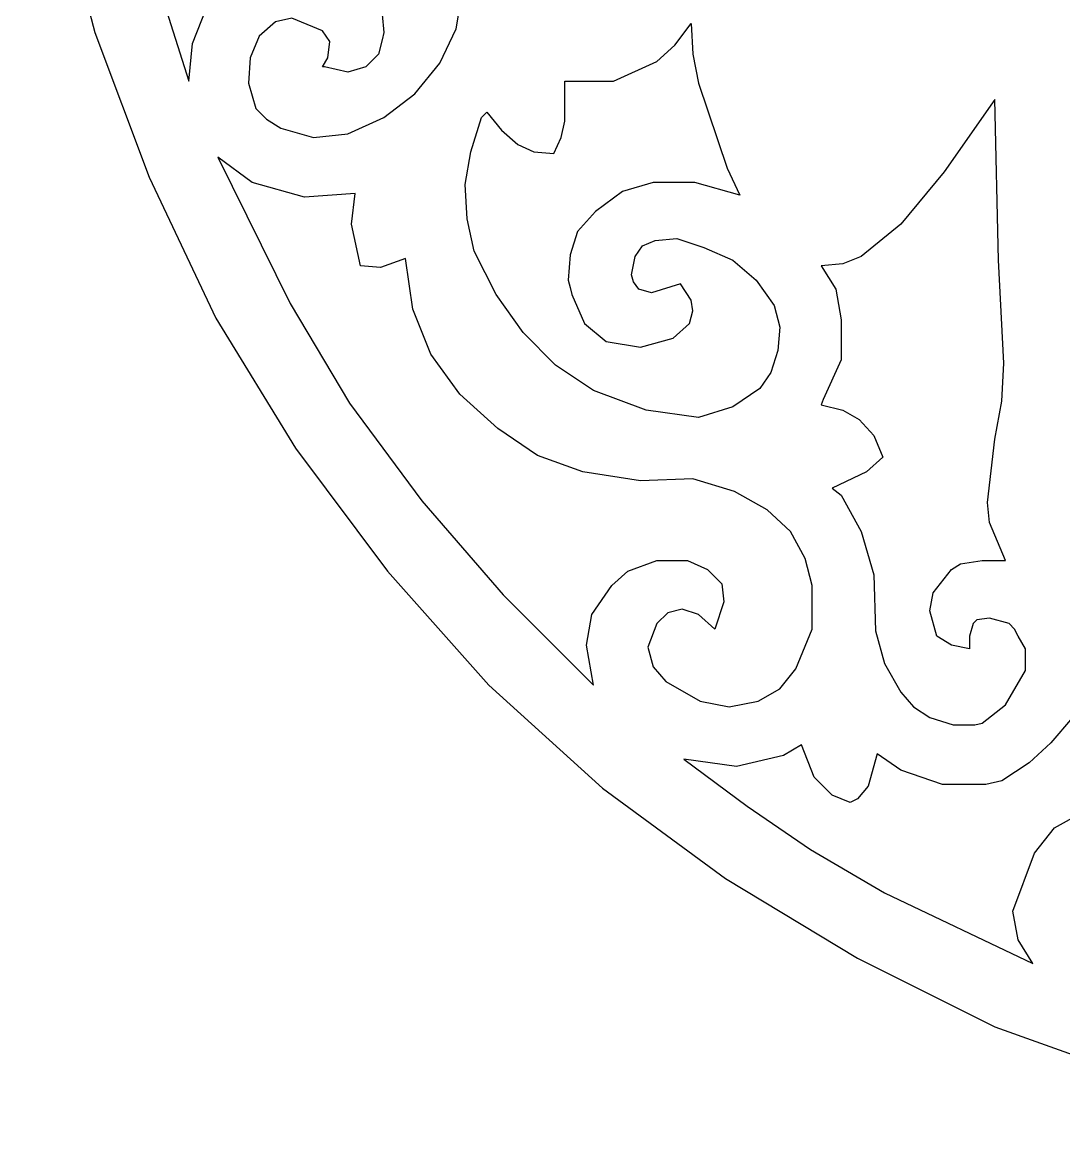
# Model space of a CAD drawing. Header units: centimetres. Extents: x -7.5 to 6.5, y -14.6 to 13.6.
# Drawn here: x -7.541 to -2.953, y -14.598 to -9.624 of the extents above; entities that cross this region are included whole.
import ezdxf

# ---------------------------------------------------------------- set-up
doc = ezdxf.new("R2010")
doc.units = ezdxf.units.CM
doc.header["$MEASUREMENT"] = 0

msp = doc.modelspace()

# ---------------------------------------------------------------- linework, layer by layer
at = {"color": 242}
for points, knots in [([(-0.53173, -0.58004), (-0.53173, -0.58004), (0.18509, -0.6119), (0.18509, -0.6119), (0.18509, -0.6119), (0.18509, -0.6119), (0.87802, -0.71544), (0.87802, -0.71544), (0.87802, -0.71544), (0.87802, -0.71544), (1.54705, -0.8986), (1.54705, -0.8986), (1.54705, -0.8986), (1.54705, -0.8986), (2.20016, -1.12961), (2.20016, -1.12961), (2.20016, -1.12961), (2.20016, -1.12961), (2.80547, -1.42426), (2.80547, -1.42426), (2.80547, -1.42426), (2.80547, -1.42426), (3.38689, -1.77474), (3.38689, -1.77474), (3.38689, -1.77474), (3.38689, -1.77474), (3.92052, -2.18091), (3.92052, -2.18091), (3.92052, -2.18091), (3.92052, -2.18091), (4.4223, -2.63493), (4.4223, -2.63493), (4.4223, -2.63493), (4.4223, -2.63493), (4.87629, -3.12871), (4.87629, -3.12871), (4.87629, -3.12871), (4.87629, -3.12871), (5.28249, -3.67031), (5.28249, -3.67031), (5.28249, -3.67031), (5.28249, -3.67031), (5.62497, -4.2438), (5.62497, -4.2438), (5.62497, -4.2438), (5.62497, -4.2438), (5.92762, -4.865), (5.92762, -4.865), (5.92762, -4.865), (5.92762, -4.865), (6.16657, -5.51018), (6.16657, -5.51018), (6.16657, -5.51018), (6.16657, -5.51018), (6.33382, -6.17918), (6.33382, -6.17918), (6.33382, -6.17918), (6.33382, -6.17918), (6.44533, -6.86417), (6.44533, -6.86417), (6.44533, -6.86417), (6.44533, -6.86417), (6.47719, -7.58893), (6.47719, -7.58893), (6.47719, -7.58893), (6.47719, -7.58893), (6.44533, -8.29779), (6.44533, -8.29779), (6.44533, -8.29779), (6.44533, -8.29779), (6.33382, -8.99871), (6.33382, -8.99871), (6.33382, -8.99871), (6.33382, -8.99871), (6.16657, -9.66774), (6.16657, -9.66774), (6.16657, -9.66774), (6.16657, -9.66774), (5.92762, -10.30488), (5.92762, -10.30488), (5.92762, -10.30488), (5.92762, -10.30488), (5.62497, -10.92616), (5.62497, -10.92616), (5.62497, -10.92616), (5.62497, -10.92616), (5.28249, -11.49959), (5.28249, -11.49959), (5.28249, -11.49959), (5.28249, -11.49959), (4.87629, -12.04122), (4.87629, -12.04122), (4.87629, -12.04122), (4.87629, -12.04122), (4.4223, -12.54296), (4.4223, -12.54296), (4.4223, -12.54296), (4.4223, -12.54296), (3.92052, -12.99698), (3.92052, -12.99698), (3.92052, -12.99698), (3.92052, -12.99698), (3.38689, -13.39521), (3.38689, -13.39521), (3.38689, -13.39521), (3.38689, -13.39521), (2.80547, -13.74566), (2.80547, -13.74566), (2.80547, -13.74566), (2.80547, -13.74566), (2.20016, -14.04831), (2.20016, -14.04831), (2.20016, -14.04831), (2.20016, -14.04831), (1.54705, -14.2793), (1.54705, -14.2793), (1.54705, -14.2793), (1.54705, -14.2793), (0.87802, -14.44655), (0.87802, -14.44655), (0.87802, -14.44655), (0.87802, -14.44655), (0.18509, -14.55806), (0.18509, -14.55806), (0.18509, -14.55806), (0.18509, -14.55806), (-0.53173, -14.59788), (-0.53173, -14.59788), (-0.53173, -14.59788), (-0.53173, -14.59788), (-1.24058, -14.55806), (-1.24058, -14.55806), (-1.24058, -14.55806), (-1.24058, -14.55806), (-1.93351, -14.44655), (-1.93351, -14.44655), (-1.93351, -14.44655), (-1.93351, -14.44655), (-2.61051, -14.2793), (-2.61051, -14.2793), (-2.61051, -14.2793), (-2.61051, -14.2793), (-3.25565, -14.04831), (-3.25565, -14.04831), (-3.25565, -14.04831), (-3.25565, -14.04831), (-3.86097, -13.74566), (-3.86097, -13.74566), (-3.86097, -13.74566), (-3.86097, -13.74566), (-4.44239, -13.39521), (-4.44239, -13.39521), (-4.44239, -13.39521), (-4.44239, -13.39521), (-4.98399, -12.99698), (-4.98399, -12.99698), (-4.98399, -12.99698), (-4.98399, -12.99698), (-5.48576, -12.54296), (-5.48576, -12.54296), (-5.48576, -12.54296), (-5.48576, -12.54296), (-5.93178, -12.04122), (-5.93178, -12.04122), (-5.93178, -12.04122), (-5.93178, -12.04122), (-6.33798, -11.49959), (-6.33798, -11.49959), (-6.33798, -11.49959), (-6.33798, -11.49959), (-6.68843, -10.92616), (-6.68843, -10.92616), (-6.68843, -10.92616), (-6.68843, -10.92616), (-6.98313, -10.30488), (-6.98313, -10.30488), (-6.98313, -10.30488), (-6.98313, -10.30488), (-7.22207, -9.66774), (-7.22207, -9.66774), (-7.22207, -9.66774), (-7.22207, -9.66774), (-7.39728, -8.99871), (-7.39728, -8.99871), (-7.39728, -8.99871), (-7.39728, -8.99871), (-7.50879, -8.29779), (-7.50879, -8.29779), (-7.50879, -8.29779), (-7.50879, -8.29779), (-7.54065, -7.58893), (-7.54065, -7.58893), (-7.54065, -7.58893), (-7.54065, -7.58893), (-7.50879, -6.86417), (-7.50879, -6.86417), (-7.50879, -6.86417), (-7.50879, -6.86417), (-7.39728, -6.17918), (-7.39728, -6.17918), (-7.39728, -6.17918), (-7.39728, -6.17918), (-7.22207, -5.51018), (-7.22207, -5.51018), (-7.22207, -5.51018), (-7.22207, -5.51018), (-6.98313, -4.865), (-6.98313, -4.865), (-6.98313, -4.865), (-6.98313, -4.865), (-6.68843, -4.2438), (-6.68843, -4.2438), (-6.68843, -4.2438), (-6.68843, -4.2438), (-6.33798, -3.67031), (-6.33798, -3.67031), (-6.33798, -3.67031), (-6.33798, -3.67031), (-5.93178, -3.12871), (-5.93178, -3.12871), (-5.93178, -3.12871), (-5.93178, -3.12871), (-5.48576, -2.63493), (-5.48576, -2.63493), (-5.48576, -2.63493), (-5.48576, -2.63493), (-4.98399, -2.18091), (-4.98399, -2.18091), (-4.98399, -2.18091), (-4.98399, -2.18091), (-4.44239, -1.77474), (-4.44239, -1.77474), (-4.44239, -1.77474), (-4.44239, -1.77474), (-3.86097, -1.42426), (-3.86097, -1.42426), (-3.86097, -1.42426), (-3.86097, -1.42426), (-3.25565, -1.12961), (-3.25565, -1.12961), (-3.25565, -1.12961), (-3.25565, -1.12961), (-2.61051, -0.8986), (-2.61051, -0.8986), (-2.61051, -0.8986), (-2.61051, -0.8986), (-1.93351, -0.71544), (-1.93351, -0.71544), (-1.93351, -0.71544), (-1.93351, -0.71544), (-1.24058, -0.6119), (-1.24058, -0.6119), (-1.24058, -0.6119), (-1.24058, -0.6119), (-0.53173, -0.58004), (-0.53173, -0.58004)], [0, 0, 0, 0, 0.0153846, 0.0153846, 0.0153846, 0.0153846, 0.0307692, 0.0307692, 0.0307692, 0.0307692, 0.0461538, 0.0461538, 0.0461538, 0.0461538, 0.0615385, 0.0615385, 0.0615385, 0.0615385, 0.0769231, 0.0769231, 0.0769231, 0.0769231, 0.0923077, 0.0923077, 0.0923077, 0.0923077, 0.1076923, 0.1076923, 0.1076923, 0.1076923, 0.1230769, 0.1230769, 0.1230769, 0.1230769, 0.1384615, 0.1384615, 0.1384615, 0.1384615, 0.1538462, 0.1538462, 0.1538462, 0.1538462, 0.1692308, 0.1692308, 0.1692308, 0.1692308, 0.1846154, 0.1846154, 0.1846154, 0.1846154, 0.2, 0.2, 0.2, 0.2, 0.2153846, 0.2153846, 0.2153846, 0.2153846, 0.2307692, 0.2307692, 0.2307692, 0.2307692, 0.2461538, 0.2461538, 0.2461538, 0.2461538, 0.2615385, 0.2615385, 0.2615385, 0.2615385, 0.2769231, 0.2769231, 0.2769231, 0.2769231, 0.2923077, 0.2923077, 0.2923077, 0.2923077, 0.3076923, 0.3076923, 0.3076923, 0.3076923, 0.3230769, 0.3230769, 0.3230769, 0.3230769, 0.3384615, 0.3384615, 0.3384615, 0.3384615, 0.3538462, 0.3538462, 0.3538462, 0.3538462, 0.3692308, 0.3692308, 0.3692308, 0.3692308, 0.3846154, 0.3846154, 0.3846154, 0.3846154, 0.4, 0.4, 0.4, 0.4, 0.4153846, 0.4153846, 0.4153846, 0.4153846, 0.4307692, 0.4307692, 0.4307692, 0.4307692, 0.4461538, 0.4461538, 0.4461538, 0.4461538, 0.4615385, 0.4615385, 0.4615385, 0.4615385, 0.4769231, 0.4769231, 0.4769231, 0.4769231, 0.4923077, 0.4923077, 0.4923077, 0.4923077, 0.5076923, 0.5076923, 0.5076923, 0.5076923, 0.5230769, 0.5230769, 0.5230769, 0.5230769, 0.5384615, 0.5384615, 0.5384615, 0.5384615, 0.5538462, 0.5538462, 0.5538462, 0.5538462, 0.5692308, 0.5692308, 0.5692308, 0.5692308, 0.5846154, 0.5846154, 0.5846154, 0.5846154, 0.6, 0.6, 0.6, 0.6, 0.6153846, 0.6153846, 0.6153846, 0.6153846, 0.6307692, 0.6307692, 0.6307692, 0.6307692, 0.6461538, 0.6461538, 0.6461538, 0.6461538, 0.6615385, 0.6615385, 0.6615385, 0.6615385, 0.6769231, 0.6769231, 0.6769231, 0.6769231, 0.6923077, 0.6923077, 0.6923077, 0.6923077, 0.7076923, 0.7076923, 0.7076923, 0.7076923, 0.7230769, 0.7230769, 0.7230769, 0.7230769, 0.7384615, 0.7384615, 0.7384615, 0.7384615, 0.7538462, 0.7538462, 0.7538462, 0.7538462, 0.7692308, 0.7692308, 0.7692308, 0.7692308, 0.7846154, 0.7846154, 0.7846154, 0.7846154, 0.8, 0.8, 0.8, 0.8, 0.8153846, 0.8153846, 0.8153846, 0.8153846, 0.8307692, 0.8307692, 0.8307692, 0.8307692, 0.8461538, 0.8461538, 0.8461538, 0.8461538, 0.8615385, 0.8615385, 0.8615385, 0.8615385, 0.8769231, 0.8769231, 0.8769231, 0.8769231, 0.8923077, 0.8923077, 0.8923077, 0.8923077, 0.9076923, 0.9076923, 0.9076923, 0.9076923, 0.9230769, 0.9230769, 0.9230769, 0.9230769, 0.9384615, 0.9384615, 0.9384615, 0.9384615, 0.9538462, 0.9538462, 0.9538462, 0.9538462, 0.9692308, 0.9692308, 0.9692308, 0.9692308, 1, 1, 1, 1]), ([(-7.17428, -8.33764), (-7.17428, -8.33764), (-7.11852, -8.48101), (-7.11852, -8.48101), (-7.11852, -8.48101), (-7.11852, -8.48101), (-7.06277, -8.54472), (-7.06277, -8.54472), (-7.06277, -8.54472), (-7.06277, -8.54472), (-6.98313, -8.60045), (-6.98313, -8.60045), (-6.98313, -8.60045), (-6.98313, -8.60045), (-6.82382, -8.66419), (-6.82382, -8.66419), (-6.82382, -8.66419), (-6.82382, -8.66419), (-6.64861, -8.66419), (-6.64861, -8.66419), (-6.64861, -8.66419), (-6.64861, -8.66419), (-6.64064, -8.76773), (-6.64064, -8.76773), (-6.64064, -8.76773), (-6.64064, -8.76773), (-6.60879, -8.90314), (-6.60879, -8.90314), (-6.60879, -8.90314), (-6.60879, -8.90314), (-6.54506, -9.00665), (-6.54506, -9.00665), (-6.54506, -9.00665), (-6.54506, -9.00665), (-6.47338, -8.97479), (-6.47338, -8.97479), (-6.47338, -8.97479), (-6.47338, -8.97479), (-6.3778, -8.87127), (-6.3778, -8.87127), (-6.3778, -8.87127), (-6.3778, -8.87127), (-6.32206, -8.79162), (-6.32206, -8.79162), (-6.32206, -8.79162), (-6.32206, -8.79162), (-6.21851, -8.91906), (-6.21851, -8.91906), (-6.21851, -8.91906), (-6.21851, -8.91906), (-6.06719, -9.00665), (-6.06719, -9.00665), (-6.06719, -9.00665), (-6.06719, -9.00665), (-5.89993, -9.06243), (-5.89993, -9.06243), (-5.89993, -9.06243), (-5.89993, -9.06243), (-5.74063, -9.18186), (-5.74063, -9.18186), (-5.74063, -9.18186), (-5.74063, -9.18186), (-5.62912, -9.3093), (-5.62912, -9.3093), (-5.62912, -9.3093), (-5.62912, -9.3093), (-5.5893, -9.41287), (-5.5893, -9.41287), (-5.5893, -9.41287), (-5.5893, -9.41287), (-5.62912, -9.65181), (-5.62912, -9.65181), (-5.62912, -9.65181), (-5.62912, -9.65181), (-5.70081, -9.80315), (-5.70081, -9.80315), (-5.70081, -9.80315), (-5.70081, -9.80315), (-5.81231, -9.93851), (-5.81231, -9.93851), (-5.81231, -9.93851), (-5.81231, -9.93851), (-5.94772, -10.04208), (-5.94772, -10.04208), (-5.94772, -10.04208), (-5.94772, -10.04208), (-6.10701, -10.11373), (-6.10701, -10.11373), (-6.10701, -10.11373), (-6.10701, -10.11373), (-6.25833, -10.12966), (-6.25833, -10.12966), (-6.25833, -10.12966), (-6.25833, -10.12966), (-6.4017, -10.08987), (-6.4017, -10.08987), (-6.4017, -10.08987), (-6.4017, -10.08987), (-6.46542, -10.05001), (-6.46542, -10.05001), (-6.46542, -10.05001), (-6.46542, -10.05001), (-6.51321, -10.00223), (-6.51321, -10.00223), (-6.51321, -10.00223), (-6.51321, -10.00223), (-6.54506, -9.89075), (-6.54506, -9.89075), (-6.54506, -9.89075), (-6.54506, -9.89075), (-6.5371, -9.77925), (-6.5371, -9.77925), (-6.5371, -9.77925), (-6.5371, -9.77925), (-6.49727, -9.68368), (-6.49727, -9.68368), (-6.49727, -9.68368), (-6.49727, -9.68368), (-6.42559, -9.61995), (-6.42559, -9.61995), (-6.42559, -9.61995), (-6.42559, -9.61995), (-6.35391, -9.60402), (-6.35391, -9.60402), (-6.35391, -9.60402), (-6.35391, -9.60402), (-6.21851, -9.65975), (-6.21851, -9.65975), (-6.21851, -9.65975), (-6.21851, -9.65975), (-6.18665, -9.70757), (-6.18665, -9.70757), (-6.18665, -9.70757), (-6.18665, -9.70757), (-6.19462, -9.77925), (-6.19462, -9.77925), (-6.19462, -9.77925), (-6.19462, -9.77925), (-6.21851, -9.81907), (-6.21851, -9.81907), (-6.21851, -9.81907), (-6.21851, -9.81907), (-6.21054, -9.81907), (-6.21054, -9.81907), (-6.21054, -9.81907), (-6.21054, -9.81907), (-6.10701, -9.84297), (-6.10701, -9.84297), (-6.10701, -9.84297), (-6.10701, -9.84297), (-6.02736, -9.81907), (-6.02736, -9.81907), (-6.02736, -9.81907), (-6.02736, -9.81907), (-5.97161, -9.76332), (-5.97161, -9.76332), (-5.97161, -9.76332), (-5.97161, -9.76332), (-5.95568, -9.6996), (-5.95568, -9.6996), (-5.95568, -9.6996), (-5.95568, -9.6996), (-5.94772, -9.66774), (-5.94772, -9.66774), (-5.94772, -9.66774), (-5.94772, -9.66774), (-5.95568, -9.5881), (-5.95568, -9.5881), (-5.95568, -9.5881), (-5.95568, -9.5881), (-5.99551, -9.50845), (-5.99551, -9.50845), (-5.99551, -9.50845), (-5.99551, -9.50845), (-6.04329, -9.46066), (-6.04329, -9.46066), (-6.04329, -9.46066), (-6.04329, -9.46066), (-6.17072, -9.37302), (-6.17072, -9.37302), (-6.17072, -9.37302), (-6.17072, -9.37302), (-6.33001, -9.33322), (-6.33001, -9.33322), (-6.33001, -9.33322), (-6.33001, -9.33322), (-6.45745, -9.34116), (-6.45745, -9.34116), (-6.45745, -9.34116), (-6.45745, -9.34116), (-6.57692, -9.38894), (-6.57692, -9.38894), (-6.57692, -9.38894), (-6.57692, -9.38894), (-6.66453, -9.46859), (-6.66453, -9.46859), (-6.66453, -9.46859), (-6.66453, -9.46859), (-6.72825, -9.55624), (-6.72825, -9.55624), (-6.72825, -9.55624), (-6.72825, -9.55624), (-6.79197, -9.71553), (-6.79197, -9.71553), (-6.79197, -9.71553), (-6.79197, -9.71553), (-6.8079, -9.88279), (-6.8079, -9.88279), (-6.8079, -9.88279), (-6.8079, -9.88279), (-6.96719, -9.38101), (-6.96719, -9.38101), (-6.96719, -9.38101), (-6.96719, -9.38101), (-7.1026, -8.84738), (-7.1026, -8.84738), (-7.1026, -8.84738), (-7.1026, -8.84738), (-7.17428, -8.33764), (-7.17428, -8.33764)], [0, 0, 0, 0, 0.0178571, 0.0178571, 0.0178571, 0.0178571, 0.0357143, 0.0357143, 0.0357143, 0.0357143, 0.0535714, 0.0535714, 0.0535714, 0.0535714, 0.0714286, 0.0714286, 0.0714286, 0.0714286, 0.0892857, 0.0892857, 0.0892857, 0.0892857, 0.1071429, 0.1071429, 0.1071429, 0.1071429, 0.125, 0.125, 0.125, 0.125, 0.1428571, 0.1428571, 0.1428571, 0.1428571, 0.1607143, 0.1607143, 0.1607143, 0.1607143, 0.1785714, 0.1785714, 0.1785714, 0.1785714, 0.1964286, 0.1964286, 0.1964286, 0.1964286, 0.2142857, 0.2142857, 0.2142857, 0.2142857, 0.2321429, 0.2321429, 0.2321429, 0.2321429, 0.25, 0.25, 0.25, 0.25, 0.2678571, 0.2678571, 0.2678571, 0.2678571, 0.2857143, 0.2857143, 0.2857143, 0.2857143, 0.3035714, 0.3035714, 0.3035714, 0.3035714, 0.3214286, 0.3214286, 0.3214286, 0.3214286, 0.3392857, 0.3392857, 0.3392857, 0.3392857, 0.3571429, 0.3571429, 0.3571429, 0.3571429, 0.375, 0.375, 0.375, 0.375, 0.3928571, 0.3928571, 0.3928571, 0.3928571, 0.4107143, 0.4107143, 0.4107143, 0.4107143, 0.4285714, 0.4285714, 0.4285714, 0.4285714, 0.4464286, 0.4464286, 0.4464286, 0.4464286, 0.4642857, 0.4642857, 0.4642857, 0.4642857, 0.4821429, 0.4821429, 0.4821429, 0.4821429, 0.5, 0.5, 0.5, 0.5, 0.5178571, 0.5178571, 0.5178571, 0.5178571, 0.5357143, 0.5357143, 0.5357143, 0.5357143, 0.5535714, 0.5535714, 0.5535714, 0.5535714, 0.5714286, 0.5714286, 0.5714286, 0.5714286, 0.5892857, 0.5892857, 0.5892857, 0.5892857, 0.6071429, 0.6071429, 0.6071429, 0.6071429, 0.625, 0.625, 0.625, 0.625, 0.6428571, 0.6428571, 0.6428571, 0.6428571, 0.6607143, 0.6607143, 0.6607143, 0.6607143, 0.6785714, 0.6785714, 0.6785714, 0.6785714, 0.6964286, 0.6964286, 0.6964286, 0.6964286, 0.7142857, 0.7142857, 0.7142857, 0.7142857, 0.7321429, 0.7321429, 0.7321429, 0.7321429, 0.75, 0.75, 0.75, 0.75, 0.7678571, 0.7678571, 0.7678571, 0.7678571, 0.7857143, 0.7857143, 0.7857143, 0.7857143, 0.8035714, 0.8035714, 0.8035714, 0.8035714, 0.8214286, 0.8214286, 0.8214286, 0.8214286, 0.8392857, 0.8392857, 0.8392857, 0.8392857, 0.8571429, 0.8571429, 0.8571429, 0.8571429, 0.875, 0.875, 0.875, 0.875, 0.8928571, 0.8928571, 0.8928571, 0.8928571, 0.9107143, 0.9107143, 0.9107143, 0.9107143, 0.9285714, 0.9285714, 0.9285714, 0.9285714, 0.9464286, 0.9464286, 0.9464286, 0.9464286, 0.9642857, 0.9642857, 0.9642857, 0.9642857, 1, 1, 1, 1]), ([(-5.49373, -10.01816), (-5.49373, -10.01816), (-5.51762, -10.04208), (-5.51762, -10.04208), (-5.51762, -10.04208), (-5.51762, -10.04208), (-5.56541, -10.19338), (-5.56541, -10.19338), (-5.56541, -10.19338), (-5.56541, -10.19338), (-5.5893, -10.33674), (-5.5893, -10.33674), (-5.5893, -10.33674), (-5.5893, -10.33674), (-5.58134, -10.48808), (-5.58134, -10.48808), (-5.58134, -10.48808), (-5.58134, -10.48808), (-5.54948, -10.63144), (-5.54948, -10.63144), (-5.54948, -10.63144), (-5.54948, -10.63144), (-5.45391, -10.82262), (-5.45391, -10.82262), (-5.45391, -10.82262), (-5.45391, -10.82262), (-5.33444, -10.98988), (-5.33444, -10.98988), (-5.33444, -10.98988), (-5.33444, -10.98988), (-5.19107, -11.13324), (-5.19107, -11.13324), (-5.19107, -11.13324), (-5.19107, -11.13324), (-5.02381, -11.24475), (-5.02381, -11.24475), (-5.02381, -11.24475), (-5.02381, -11.24475), (-4.79284, -11.33236), (-4.79284, -11.33236), (-4.79284, -11.33236), (-4.79284, -11.33236), (-4.56185, -11.36422), (-4.56185, -11.36422), (-4.56185, -11.36422), (-4.56185, -11.36422), (-4.41053, -11.31643), (-4.41053, -11.31643), (-4.41053, -11.31643), (-4.41053, -11.31643), (-4.29106, -11.23679), (-4.29106, -11.23679), (-4.29106, -11.23679), (-4.29106, -11.23679), (-4.24327, -11.1651), (-4.24327, -11.1651), (-4.24327, -11.1651), (-4.24327, -11.1651), (-4.21141, -11.06953), (-4.21141, -11.06953), (-4.21141, -11.06953), (-4.21141, -11.06953), (-4.20345, -10.96598), (-4.20345, -10.96598), (-4.20345, -10.96598), (-4.20345, -10.96598), (-4.22735, -10.87041), (-4.22735, -10.87041), (-4.22735, -10.87041), (-4.22735, -10.87041), (-4.30699, -10.7589), (-4.30699, -10.7589), (-4.30699, -10.7589), (-4.30699, -10.7589), (-4.41053, -10.67126), (-4.41053, -10.67126), (-4.41053, -10.67126), (-4.41053, -10.67126), (-4.53796, -10.61551), (-4.53796, -10.61551), (-4.53796, -10.61551), (-4.53796, -10.61551), (-4.65743, -10.57569), (-4.65743, -10.57569), (-4.65743, -10.57569), (-4.65743, -10.57569), (-4.75301, -10.58365), (-4.75301, -10.58365), (-4.75301, -10.58365), (-4.75301, -10.58365), (-4.80876, -10.60755), (-4.80876, -10.60755), (-4.80876, -10.60755), (-4.80876, -10.60755), (-4.84063, -10.65533), (-4.84063, -10.65533), (-4.84063, -10.65533), (-4.84063, -10.65533), (-4.85655, -10.73501), (-4.85655, -10.73501), (-4.85655, -10.73501), (-4.85655, -10.73501), (-4.84858, -10.76687), (-4.84858, -10.76687), (-4.84858, -10.76687), (-4.84858, -10.76687), (-4.82469, -10.79872), (-4.82469, -10.79872), (-4.82469, -10.79872), (-4.82469, -10.79872), (-4.76894, -10.81466), (-4.76894, -10.81466), (-4.76894, -10.81466), (-4.76894, -10.81466), (-4.64151, -10.77483), (-4.64151, -10.77483), (-4.64151, -10.77483), (-4.64151, -10.77483), (-4.59372, -10.84651), (-4.59372, -10.84651), (-4.59372, -10.84651), (-4.59372, -10.84651), (-4.58575, -10.8943), (-4.58575, -10.8943), (-4.58575, -10.8943), (-4.58575, -10.8943), (-4.60168, -10.95006), (-4.60168, -10.95006), (-4.60168, -10.95006), (-4.60168, -10.95006), (-4.67337, -11.01377), (-4.67337, -11.01377), (-4.67337, -11.01377), (-4.67337, -11.01377), (-4.81673, -11.0536), (-4.81673, -11.0536), (-4.81673, -11.0536), (-4.81673, -11.0536), (-4.96806, -11.02971), (-4.96806, -11.02971), (-4.96806, -11.02971), (-4.96806, -11.02971), (-5.06363, -10.95006), (-5.06363, -10.95006), (-5.06363, -10.95006), (-5.06363, -10.95006), (-5.11939, -10.82262), (-5.11939, -10.82262), (-5.11939, -10.82262), (-5.11939, -10.82262), (-5.12735, -10.79077), (-5.12735, -10.79077), (-5.12735, -10.79077), (-5.12735, -10.79077), (-5.13532, -10.7589), (-5.13532, -10.7589), (-5.13532, -10.7589), (-5.13532, -10.7589), (-5.12735, -10.64737), (-5.12735, -10.64737), (-5.12735, -10.64737), (-5.12735, -10.64737), (-5.09549, -10.54382), (-5.09549, -10.54382), (-5.09549, -10.54382), (-5.09549, -10.54382), (-5.01584, -10.45621), (-5.01584, -10.45621), (-5.01584, -10.45621), (-5.01584, -10.45621), (-4.89637, -10.36861), (-4.89637, -10.36861), (-4.89637, -10.36861), (-4.89637, -10.36861), (-4.76098, -10.32881), (-4.76098, -10.32881), (-4.76098, -10.32881), (-4.76098, -10.32881), (-4.57779, -10.32881), (-4.57779, -10.32881), (-4.57779, -10.32881), (-4.57779, -10.32881), (-4.37867, -10.38453), (-4.37867, -10.38453), (-4.37867, -10.38453), (-4.37867, -10.38453), (-4.43443, -10.26509), (-4.43443, -10.26509), (-4.43443, -10.26509), (-4.43443, -10.26509), (-4.56185, -9.89075), (-4.56185, -9.89075), (-4.56185, -9.89075), (-4.56185, -9.89075), (-4.58575, -9.76332), (-4.58575, -9.76332), (-4.58575, -9.76332), (-4.58575, -9.76332), (-4.59372, -9.62789), (-4.59372, -9.62789), (-4.59372, -9.62789), (-4.59372, -9.62789), (-4.6654, -9.7235), (-4.6654, -9.7235), (-4.6654, -9.7235), (-4.6654, -9.7235), (-4.74505, -9.79518), (-4.74505, -9.79518), (-4.74505, -9.79518), (-4.74505, -9.79518), (-4.9362, -9.88279), (-4.9362, -9.88279), (-4.9362, -9.88279), (-4.9362, -9.88279), (-5.15124, -9.88279), (-5.15124, -9.88279), (-5.15124, -9.88279), (-5.15124, -9.88279), (-5.15124, -10.05801), (-5.15124, -10.05801), (-5.15124, -10.05801), (-5.15124, -10.05801), (-5.16718, -10.12966), (-5.16718, -10.12966), (-5.16718, -10.12966), (-5.16718, -10.12966), (-5.19903, -10.20138), (-5.19903, -10.20138), (-5.19903, -10.20138), (-5.19903, -10.20138), (-5.28665, -10.19338), (-5.28665, -10.19338), (-5.28665, -10.19338), (-5.28665, -10.19338), (-5.35833, -10.16152), (-5.35833, -10.16152), (-5.35833, -10.16152), (-5.35833, -10.16152), (-5.43001, -10.0978), (-5.43001, -10.0978), (-5.43001, -10.0978), (-5.43001, -10.0978), (-5.49373, -10.01816), (-5.49373, -10.01816)], [0, 0, 0, 0, 0.016129, 0.016129, 0.016129, 0.016129, 0.0322581, 0.0322581, 0.0322581, 0.0322581, 0.0483871, 0.0483871, 0.0483871, 0.0483871, 0.0645161, 0.0645161, 0.0645161, 0.0645161, 0.0806452, 0.0806452, 0.0806452, 0.0806452, 0.0967742, 0.0967742, 0.0967742, 0.0967742, 0.1129032, 0.1129032, 0.1129032, 0.1129032, 0.1290323, 0.1290323, 0.1290323, 0.1290323, 0.1451613, 0.1451613, 0.1451613, 0.1451613, 0.1612903, 0.1612903, 0.1612903, 0.1612903, 0.1774194, 0.1774194, 0.1774194, 0.1774194, 0.1935484, 0.1935484, 0.1935484, 0.1935484, 0.2096774, 0.2096774, 0.2096774, 0.2096774, 0.2258065, 0.2258065, 0.2258065, 0.2258065, 0.2419355, 0.2419355, 0.2419355, 0.2419355, 0.2580645, 0.2580645, 0.2580645, 0.2580645, 0.2741935, 0.2741935, 0.2741935, 0.2741935, 0.2903226, 0.2903226, 0.2903226, 0.2903226, 0.3064516, 0.3064516, 0.3064516, 0.3064516, 0.3225806, 0.3225806, 0.3225806, 0.3225806, 0.3387097, 0.3387097, 0.3387097, 0.3387097, 0.3548387, 0.3548387, 0.3548387, 0.3548387, 0.3709677, 0.3709677, 0.3709677, 0.3709677, 0.3870968, 0.3870968, 0.3870968, 0.3870968, 0.4032258, 0.4032258, 0.4032258, 0.4032258, 0.4193548, 0.4193548, 0.4193548, 0.4193548, 0.4354839, 0.4354839, 0.4354839, 0.4354839, 0.4516129, 0.4516129, 0.4516129, 0.4516129, 0.4677419, 0.4677419, 0.4677419, 0.4677419, 0.483871, 0.483871, 0.483871, 0.483871, 0.5, 0.5, 0.5, 0.5, 0.516129, 0.516129, 0.516129, 0.516129, 0.5322581, 0.5322581, 0.5322581, 0.5322581, 0.5483871, 0.5483871, 0.5483871, 0.5483871, 0.5645161, 0.5645161, 0.5645161, 0.5645161, 0.5806452, 0.5806452, 0.5806452, 0.5806452, 0.5967742, 0.5967742, 0.5967742, 0.5967742, 0.6129032, 0.6129032, 0.6129032, 0.6129032, 0.6290323, 0.6290323, 0.6290323, 0.6290323, 0.6451613, 0.6451613, 0.6451613, 0.6451613, 0.6612903, 0.6612903, 0.6612903, 0.6612903, 0.6774194, 0.6774194, 0.6774194, 0.6774194, 0.6935484, 0.6935484, 0.6935484, 0.6935484, 0.7096774, 0.7096774, 0.7096774, 0.7096774, 0.7258065, 0.7258065, 0.7258065, 0.7258065, 0.7419355, 0.7419355, 0.7419355, 0.7419355, 0.7580645, 0.7580645, 0.7580645, 0.7580645, 0.7741935, 0.7741935, 0.7741935, 0.7741935, 0.7903226, 0.7903226, 0.7903226, 0.7903226, 0.8064516, 0.8064516, 0.8064516, 0.8064516, 0.8225806, 0.8225806, 0.8225806, 0.8225806, 0.8387097, 0.8387097, 0.8387097, 0.8387097, 0.8548387, 0.8548387, 0.8548387, 0.8548387, 0.8709677, 0.8709677, 0.8709677, 0.8709677, 0.8870968, 0.8870968, 0.8870968, 0.8870968, 0.9032258, 0.9032258, 0.9032258, 0.9032258, 0.9193548, 0.9193548, 0.9193548, 0.9193548, 0.9354839, 0.9354839, 0.9354839, 0.9354839, 0.9516129, 0.9516129, 0.9516129, 0.9516129, 0.9677419, 0.9677419, 0.9677419, 0.9677419, 1, 1, 1, 1]), ([(-4.02026, -11.30847), (-4.02026, -11.30847), (-4.0123, -11.28458), (-4.0123, -11.28458), (-4.0123, -11.28458), (-4.0123, -11.28458), (-3.93265, -11.10935), (-3.93265, -11.10935), (-3.93265, -11.10935), (-3.93265, -11.10935), (-3.93265, -10.93413), (-3.93265, -10.93413), (-3.93265, -10.93413), (-3.93265, -10.93413), (-3.95654, -10.79872), (-3.95654, -10.79872), (-3.95654, -10.79872), (-3.95654, -10.79872), (-4.02026, -10.69519), (-4.02026, -10.69519), (-4.02026, -10.69519), (-4.02026, -10.69519), (-3.92468, -10.68722), (-3.92468, -10.68722), (-3.92468, -10.68722), (-3.92468, -10.68722), (-3.84504, -10.65533), (-3.84504, -10.65533), (-3.84504, -10.65533), (-3.84504, -10.65533), (-3.66981, -10.51197), (-3.66981, -10.51197), (-3.66981, -10.51197), (-3.66981, -10.51197), (-3.47866, -10.28102), (-3.47866, -10.28102), (-3.47866, -10.28102), (-3.47866, -10.28102), (-3.25565, -9.96244), (-3.25565, -9.96244), (-3.25565, -9.96244), (-3.25565, -9.96244), (-3.23972, -10.67126), (-3.23972, -10.67126), (-3.23972, -10.67126), (-3.23972, -10.67126), (-3.21583, -11.12527), (-3.21583, -11.12527), (-3.21583, -11.12527), (-3.21583, -11.12527), (-3.22379, -11.29253), (-3.22379, -11.29253), (-3.22379, -11.29253), (-3.22379, -11.29253), (-3.25565, -11.45979), (-3.25565, -11.45979), (-3.25565, -11.45979), (-3.25565, -11.45979), (-3.28751, -11.73856), (-3.28751, -11.73856), (-3.28751, -11.73856), (-3.28751, -11.73856), (-3.27955, -11.82617), (-3.27955, -11.82617), (-3.27955, -11.82617), (-3.27955, -11.82617), (-3.20786, -11.99343), (-3.20786, -11.99343), (-3.20786, -11.99343), (-3.20786, -11.99343), (-3.31141, -11.99343), (-3.31141, -11.99343), (-3.31141, -11.99343), (-3.31141, -11.99343), (-3.40698, -12.00936), (-3.40698, -12.00936), (-3.40698, -12.00936), (-3.40698, -12.00936), (-3.44681, -12.03325), (-3.44681, -12.03325), (-3.44681, -12.03325), (-3.44681, -12.03325), (-3.52645, -12.13679), (-3.52645, -12.13679), (-3.52645, -12.13679), (-3.52645, -12.13679), (-3.54238, -12.21644), (-3.54238, -12.21644), (-3.54238, -12.21644), (-3.54238, -12.21644), (-3.51052, -12.32794), (-3.51052, -12.32794), (-3.51052, -12.32794), (-3.51052, -12.32794), (-3.44681, -12.36777), (-3.44681, -12.36777), (-3.44681, -12.36777), (-3.44681, -12.36777), (-3.36716, -12.3837), (-3.36716, -12.3837), (-3.36716, -12.3837), (-3.36716, -12.3837), (-3.36716, -12.32794), (-3.36716, -12.32794), (-3.36716, -12.32794), (-3.36716, -12.32794), (-3.35123, -12.2722), (-3.35123, -12.2722), (-3.35123, -12.2722), (-3.35123, -12.2722), (-3.3353, -12.25626), (-3.3353, -12.25626), (-3.3353, -12.25626), (-3.3353, -12.25626), (-3.27955, -12.2483), (-3.27955, -12.2483), (-3.27955, -12.2483), (-3.27955, -12.2483), (-3.19194, -12.2722), (-3.19194, -12.2722), (-3.19194, -12.2722), (-3.19194, -12.2722), (-3.16804, -12.29609), (-3.16804, -12.29609), (-3.16804, -12.29609), (-3.16804, -12.29609), (-3.15211, -12.32794), (-3.15211, -12.32794), (-3.15211, -12.32794), (-3.15211, -12.32794), (-3.12026, -12.3837), (-3.12026, -12.3837), (-3.12026, -12.3837), (-3.12026, -12.3837), (-3.12026, -12.47928), (-3.12026, -12.47928), (-3.12026, -12.47928), (-3.12026, -12.47928), (-3.20786, -12.63058), (-3.20786, -12.63058), (-3.20786, -12.63058), (-3.20786, -12.63058), (-3.31141, -12.71025), (-3.31141, -12.71025), (-3.31141, -12.71025), (-3.31141, -12.71025), (-3.34326, -12.71822), (-3.34326, -12.71822), (-3.34326, -12.71822), (-3.34326, -12.71822), (-3.43884, -12.71822), (-3.43884, -12.71822), (-3.43884, -12.71822), (-3.43884, -12.71822), (-3.54238, -12.68632), (-3.54238, -12.68632), (-3.54238, -12.68632), (-3.54238, -12.68632), (-3.61407, -12.63853), (-3.61407, -12.63853), (-3.61407, -12.63853), (-3.61407, -12.63853), (-3.66981, -12.57482), (-3.66981, -12.57482), (-3.66981, -12.57482), (-3.66981, -12.57482), (-3.74149, -12.44741), (-3.74149, -12.44741), (-3.74149, -12.44741), (-3.74149, -12.44741), (-3.78132, -12.30405), (-3.78132, -12.30405), (-3.78132, -12.30405), (-3.78132, -12.30405), (-3.78928, -12.05715), (-3.78928, -12.05715), (-3.78928, -12.05715), (-3.78928, -12.05715), (-3.84504, -11.86599), (-3.84504, -11.86599), (-3.84504, -11.86599), (-3.84504, -11.86599), (-3.93265, -11.7067), (-3.93265, -11.7067), (-3.93265, -11.7067), (-3.93265, -11.7067), (-3.97247, -11.67481), (-3.97247, -11.67481), (-3.97247, -11.67481), (-3.97247, -11.67481), (-3.82114, -11.60313), (-3.82114, -11.60313), (-3.82114, -11.60313), (-3.82114, -11.60313), (-3.74946, -11.53941), (-3.74946, -11.53941), (-3.74946, -11.53941), (-3.74946, -11.53941), (-3.78928, -11.44387), (-3.78928, -11.44387), (-3.78928, -11.44387), (-3.78928, -11.44387), (-3.853, -11.37218), (-3.853, -11.37218), (-3.853, -11.37218), (-3.853, -11.37218), (-3.92468, -11.33236), (-3.92468, -11.33236), (-3.92468, -11.33236), (-3.92468, -11.33236), (-4.02026, -11.30847), (-4.02026, -11.30847)], [0, 0, 0, 0, 0.0185185, 0.0185185, 0.0185185, 0.0185185, 0.037037, 0.037037, 0.037037, 0.037037, 0.0555556, 0.0555556, 0.0555556, 0.0555556, 0.0740741, 0.0740741, 0.0740741, 0.0740741, 0.0925926, 0.0925926, 0.0925926, 0.0925926, 0.1111111, 0.1111111, 0.1111111, 0.1111111, 0.1296296, 0.1296296, 0.1296296, 0.1296296, 0.1481481, 0.1481481, 0.1481481, 0.1481481, 0.1666667, 0.1666667, 0.1666667, 0.1666667, 0.1851852, 0.1851852, 0.1851852, 0.1851852, 0.2037037, 0.2037037, 0.2037037, 0.2037037, 0.2222222, 0.2222222, 0.2222222, 0.2222222, 0.2407407, 0.2407407, 0.2407407, 0.2407407, 0.2592593, 0.2592593, 0.2592593, 0.2592593, 0.2777778, 0.2777778, 0.2777778, 0.2777778, 0.2962963, 0.2962963, 0.2962963, 0.2962963, 0.3148148, 0.3148148, 0.3148148, 0.3148148, 0.3333333, 0.3333333, 0.3333333, 0.3333333, 0.3518519, 0.3518519, 0.3518519, 0.3518519, 0.3703704, 0.3703704, 0.3703704, 0.3703704, 0.3888889, 0.3888889, 0.3888889, 0.3888889, 0.4074074, 0.4074074, 0.4074074, 0.4074074, 0.4259259, 0.4259259, 0.4259259, 0.4259259, 0.4444444, 0.4444444, 0.4444444, 0.4444444, 0.462963, 0.462963, 0.462963, 0.462963, 0.4814815, 0.4814815, 0.4814815, 0.4814815, 0.5, 0.5, 0.5, 0.5, 0.5185185, 0.5185185, 0.5185185, 0.5185185, 0.537037, 0.537037, 0.537037, 0.537037, 0.5555556, 0.5555556, 0.5555556, 0.5555556, 0.5740741, 0.5740741, 0.5740741, 0.5740741, 0.5925926, 0.5925926, 0.5925926, 0.5925926, 0.6111111, 0.6111111, 0.6111111, 0.6111111, 0.6296296, 0.6296296, 0.6296296, 0.6296296, 0.6481481, 0.6481481, 0.6481481, 0.6481481, 0.6666667, 0.6666667, 0.6666667, 0.6666667, 0.6851852, 0.6851852, 0.6851852, 0.6851852, 0.7037037, 0.7037037, 0.7037037, 0.7037037, 0.7222222, 0.7222222, 0.7222222, 0.7222222, 0.7407407, 0.7407407, 0.7407407, 0.7407407, 0.7592593, 0.7592593, 0.7592593, 0.7592593, 0.7777778, 0.7777778, 0.7777778, 0.7777778, 0.7962963, 0.7962963, 0.7962963, 0.7962963, 0.8148148, 0.8148148, 0.8148148, 0.8148148, 0.8333333, 0.8333333, 0.8333333, 0.8333333, 0.8518519, 0.8518519, 0.8518519, 0.8518519, 0.8703704, 0.8703704, 0.8703704, 0.8703704, 0.8888889, 0.8888889, 0.8888889, 0.8888889, 0.9074074, 0.9074074, 0.9074074, 0.9074074, 0.9259259, 0.9259259, 0.9259259, 0.9259259, 0.9444444, 0.9444444, 0.9444444, 0.9444444, 0.962963, 0.962963, 0.962963, 0.962963, 1, 1, 1, 1]), ([(-5.02381, -12.54296), (-5.02381, -12.54296), (-5.42205, -12.14476), (-5.42205, -12.14476), (-5.42205, -12.14476), (-5.42205, -12.14476), (-5.78046, -11.7306), (-5.78046, -11.7306), (-5.78046, -11.7306), (-5.78046, -11.7306), (-6.09904, -11.3005), (-6.09904, -11.3005), (-6.09904, -11.3005), (-6.09904, -11.3005), (-6.36188, -10.86245), (-6.36188, -10.86245), (-6.36188, -10.86245), (-6.36188, -10.86245), (-6.68047, -10.21731), (-6.68047, -10.21731), (-6.68047, -10.21731), (-6.68047, -10.21731), (-6.52914, -10.32881), (-6.52914, -10.32881), (-6.52914, -10.32881), (-6.52914, -10.32881), (-6.29816, -10.39253), (-6.29816, -10.39253), (-6.29816, -10.39253), (-6.29816, -10.39253), (-6.07515, -10.3766), (-6.07515, -10.3766), (-6.07515, -10.3766), (-6.07515, -10.3766), (-6.09108, -10.51197), (-6.09108, -10.51197), (-6.09108, -10.51197), (-6.09108, -10.51197), (-6.05125, -10.69519), (-6.05125, -10.69519), (-6.05125, -10.69519), (-6.05125, -10.69519), (-5.96364, -10.70315), (-5.96364, -10.70315), (-5.96364, -10.70315), (-5.96364, -10.70315), (-5.85214, -10.66329), (-5.85214, -10.66329), (-5.85214, -10.66329), (-5.85214, -10.66329), (-5.82028, -10.88634), (-5.82028, -10.88634), (-5.82028, -10.88634), (-5.82028, -10.88634), (-5.74063, -11.08545), (-5.74063, -11.08545), (-5.74063, -11.08545), (-5.74063, -11.08545), (-5.6132, -11.26068), (-5.6132, -11.26068), (-5.6132, -11.26068), (-5.6132, -11.26068), (-5.44594, -11.412), (-5.44594, -11.412), (-5.44594, -11.412), (-5.44594, -11.412), (-5.27071, -11.53144), (-5.27071, -11.53144), (-5.27071, -11.53144), (-5.27071, -11.53144), (-5.0716, -11.60313), (-5.0716, -11.60313), (-5.0716, -11.60313), (-5.0716, -11.60313), (-4.81673, -11.64296), (-4.81673, -11.64296), (-4.81673, -11.64296), (-4.81673, -11.64296), (-4.58575, -11.63499), (-4.58575, -11.63499), (-4.58575, -11.63499), (-4.58575, -11.63499), (-4.40256, -11.69074), (-4.40256, -11.69074), (-4.40256, -11.69074), (-4.40256, -11.69074), (-4.2592, -11.77042), (-4.2592, -11.77042), (-4.2592, -11.77042), (-4.2592, -11.77042), (-4.15566, -11.86599), (-4.15566, -11.86599), (-4.15566, -11.86599), (-4.15566, -11.86599), (-4.09194, -11.98547), (-4.09194, -11.98547), (-4.09194, -11.98547), (-4.09194, -11.98547), (-4.06009, -12.10494), (-4.06009, -12.10494), (-4.06009, -12.10494), (-4.06009, -12.10494), (-4.06009, -12.29609), (-4.06009, -12.29609), (-4.06009, -12.29609), (-4.06009, -12.29609), (-4.13177, -12.47131), (-4.13177, -12.47131), (-4.13177, -12.47131), (-4.13177, -12.47131), (-4.20345, -12.55889), (-4.20345, -12.55889), (-4.20345, -12.55889), (-4.20345, -12.55889), (-4.29903, -12.61464), (-4.29903, -12.61464), (-4.29903, -12.61464), (-4.29903, -12.61464), (-4.42646, -12.63853), (-4.42646, -12.63853), (-4.42646, -12.63853), (-4.42646, -12.63853), (-4.5539, -12.61464), (-4.5539, -12.61464), (-4.5539, -12.61464), (-4.5539, -12.61464), (-4.70522, -12.52703), (-4.70522, -12.52703), (-4.70522, -12.52703), (-4.70522, -12.52703), (-4.76098, -12.46335), (-4.76098, -12.46335), (-4.76098, -12.46335), (-4.76098, -12.46335), (-4.78487, -12.37573), (-4.78487, -12.37573), (-4.78487, -12.37573), (-4.78487, -12.37573), (-4.74505, -12.2722), (-4.74505, -12.2722), (-4.74505, -12.2722), (-4.74505, -12.2722), (-4.69726, -12.22441), (-4.69726, -12.22441), (-4.69726, -12.22441), (-4.69726, -12.22441), (-4.63354, -12.20848), (-4.63354, -12.20848), (-4.63354, -12.20848), (-4.63354, -12.20848), (-4.56185, -12.23237), (-4.56185, -12.23237), (-4.56185, -12.23237), (-4.56185, -12.23237), (-4.49018, -12.29609), (-4.49018, -12.29609), (-4.49018, -12.29609), (-4.49018, -12.29609), (-4.45035, -12.17662), (-4.45035, -12.17662), (-4.45035, -12.17662), (-4.45035, -12.17662), (-4.45832, -12.09697), (-4.45832, -12.09697), (-4.45832, -12.09697), (-4.45832, -12.09697), (-4.52203, -12.03325), (-4.52203, -12.03325), (-4.52203, -12.03325), (-4.52203, -12.03325), (-4.60964, -11.99343), (-4.60964, -11.99343), (-4.60964, -11.99343), (-4.60964, -11.99343), (-4.74505, -11.99343), (-4.74505, -11.99343), (-4.74505, -11.99343), (-4.74505, -11.99343), (-4.87248, -12.04122), (-4.87248, -12.04122), (-4.87248, -12.04122), (-4.87248, -12.04122), (-4.94416, -12.10494), (-4.94416, -12.10494), (-4.94416, -12.10494), (-4.94416, -12.10494), (-5.03177, -12.23237), (-5.03177, -12.23237), (-5.03177, -12.23237), (-5.03177, -12.23237), (-5.05566, -12.36777), (-5.05566, -12.36777), (-5.05566, -12.36777), (-5.05566, -12.36777), (-5.02381, -12.54296), (-5.02381, -12.54296)], [0, 0, 0, 0, 0.02, 0.02, 0.02, 0.02, 0.04, 0.04, 0.04, 0.04, 0.06, 0.06, 0.06, 0.06, 0.08, 0.08, 0.08, 0.08, 0.1, 0.1, 0.1, 0.1, 0.12, 0.12, 0.12, 0.12, 0.14, 0.14, 0.14, 0.14, 0.16, 0.16, 0.16, 0.16, 0.18, 0.18, 0.18, 0.18, 0.2, 0.2, 0.2, 0.2, 0.22, 0.22, 0.22, 0.22, 0.24, 0.24, 0.24, 0.24, 0.26, 0.26, 0.26, 0.26, 0.28, 0.28, 0.28, 0.28, 0.3, 0.3, 0.3, 0.3, 0.32, 0.32, 0.32, 0.32, 0.34, 0.34, 0.34, 0.34, 0.36, 0.36, 0.36, 0.36, 0.38, 0.38, 0.38, 0.38, 0.4, 0.4, 0.4, 0.4, 0.42, 0.42, 0.42, 0.42, 0.44, 0.44, 0.44, 0.44, 0.46, 0.46, 0.46, 0.46, 0.48, 0.48, 0.48, 0.48, 0.5, 0.5, 0.5, 0.5, 0.52, 0.52, 0.52, 0.52, 0.54, 0.54, 0.54, 0.54, 0.56, 0.56, 0.56, 0.56, 0.58, 0.58, 0.58, 0.58, 0.6, 0.6, 0.6, 0.6, 0.62, 0.62, 0.62, 0.62, 0.64, 0.64, 0.64, 0.64, 0.66, 0.66, 0.66, 0.66, 0.68, 0.68, 0.68, 0.68, 0.7, 0.7, 0.7, 0.7, 0.72, 0.72, 0.72, 0.72, 0.74, 0.74, 0.74, 0.74, 0.76, 0.76, 0.76, 0.76, 0.78, 0.78, 0.78, 0.78, 0.8, 0.8, 0.8, 0.8, 0.82, 0.82, 0.82, 0.82, 0.84, 0.84, 0.84, 0.84, 0.86, 0.86, 0.86, 0.86, 0.88, 0.88, 0.88, 0.88, 0.9, 0.9, 0.9, 0.9, 0.92, 0.92, 0.92, 0.92, 0.94, 0.94, 0.94, 0.94, 0.96, 0.96, 0.96, 0.96, 1, 1, 1, 1]), ([(-3.08839, -13.76955), (-3.08839, -13.76955), (-3.74149, -13.45893), (-3.74149, -13.45893), (-3.74149, -13.45893), (-3.74149, -13.45893), (-4.06804, -13.26778), (-4.06804, -13.26778), (-4.06804, -13.26778), (-4.06804, -13.26778), (-4.34682, -13.07663), (-4.34682, -13.07663), (-4.34682, -13.07663), (-4.34682, -13.07663), (-4.62558, -12.86954), (-4.62558, -12.86954), (-4.62558, -12.86954), (-4.62558, -12.86954), (-4.39461, -12.9014), (-4.39461, -12.9014), (-4.39461, -12.9014), (-4.39461, -12.9014), (-4.18752, -12.85361), (-4.18752, -12.85361), (-4.18752, -12.85361), (-4.18752, -12.85361), (-4.10787, -12.80583), (-4.10787, -12.80583), (-4.10787, -12.80583), (-4.10787, -12.80583), (-4.05212, -12.94919), (-4.05212, -12.94919), (-4.05212, -12.94919), (-4.05212, -12.94919), (-3.97247, -13.02884), (-3.97247, -13.02884), (-3.97247, -13.02884), (-3.97247, -13.02884), (-3.89283, -13.06069), (-3.89283, -13.06069), (-3.89283, -13.06069), (-3.89283, -13.06069), (-3.86097, -13.04477), (-3.86097, -13.04477), (-3.86097, -13.04477), (-3.86097, -13.04477), (-3.81318, -12.98901), (-3.81318, -12.98901), (-3.81318, -12.98901), (-3.81318, -12.98901), (-3.77336, -12.84565), (-3.77336, -12.84565), (-3.77336, -12.84565), (-3.77336, -12.84565), (-3.66981, -12.91733), (-3.66981, -12.91733), (-3.66981, -12.91733), (-3.66981, -12.91733), (-3.48663, -12.98105), (-3.48663, -12.98105), (-3.48663, -12.98105), (-3.48663, -12.98105), (-3.29547, -12.98105), (-3.29547, -12.98105), (-3.29547, -12.98105), (-3.29547, -12.98105), (-3.22379, -12.96512), (-3.22379, -12.96512), (-3.22379, -12.96512), (-3.22379, -12.96512), (-3.10432, -12.88548), (-3.10432, -12.88548), (-3.10432, -12.88548), (-3.10432, -12.88548), (-3.00874, -12.79787), (-3.00874, -12.79787), (-3.00874, -12.79787), (-3.00874, -12.79787), (-2.91317, -12.68632), (-2.91317, -12.68632), (-2.91317, -12.68632), (-2.91317, -12.68632), (-2.85742, -12.55889), (-2.85742, -12.55889), (-2.85742, -12.55889), (-2.85742, -12.55889), (-2.84148, -12.47928), (-2.84148, -12.47928), (-2.84148, -12.47928), (-2.84148, -12.47928), (-2.73795, -12.56685), (-2.73795, -12.56685), (-2.73795, -12.56685), (-2.73795, -12.56685), (-2.61848, -12.61464), (-2.61848, -12.61464), (-2.61848, -12.61464), (-2.61848, -12.61464), (-2.56272, -12.63058), (-2.56272, -12.63058), (-2.56272, -12.63058), (-2.56272, -12.63058), (-2.49901, -12.61464), (-2.49901, -12.61464), (-2.49901, -12.61464), (-2.49901, -12.61464), (-2.43529, -12.58279), (-2.43529, -12.58279), (-2.43529, -12.58279), (-2.43529, -12.58279), (-2.43529, -12.71025), (-2.43529, -12.71025), (-2.43529, -12.71025), (-2.43529, -12.71025), (-2.4114, -12.90937), (-2.4114, -12.90937), (-2.4114, -12.90937), (-2.4114, -12.90937), (-2.34767, -13.10052), (-2.34767, -13.10052), (-2.34767, -13.10052), (-2.34767, -13.10052), (-2.60255, -13.05274), (-2.60255, -13.05274), (-2.60255, -13.05274), (-2.60255, -13.05274), (-2.72998, -13.06069), (-2.72998, -13.06069), (-2.72998, -13.06069), (-2.72998, -13.06069), (-2.84945, -13.09256), (-2.84945, -13.09256), (-2.84945, -13.09256), (-2.84945, -13.09256), (-2.99282, -13.17221), (-2.99282, -13.17221), (-2.99282, -13.17221), (-2.99282, -13.17221), (-3.08042, -13.28371), (-3.08042, -13.28371), (-3.08042, -13.28371), (-3.08042, -13.28371), (-3.176, -13.53858), (-3.176, -13.53858), (-3.176, -13.53858), (-3.176, -13.53858), (-3.15211, -13.66602), (-3.15211, -13.66602), (-3.15211, -13.66602), (-3.15211, -13.66602), (-3.08839, -13.76955), (-3.08839, -13.76955)], [0, 0, 0, 0, 0.025641, 0.025641, 0.025641, 0.025641, 0.0512821, 0.0512821, 0.0512821, 0.0512821, 0.0769231, 0.0769231, 0.0769231, 0.0769231, 0.1025641, 0.1025641, 0.1025641, 0.1025641, 0.1282051, 0.1282051, 0.1282051, 0.1282051, 0.1538462, 0.1538462, 0.1538462, 0.1538462, 0.1794872, 0.1794872, 0.1794872, 0.1794872, 0.2051282, 0.2051282, 0.2051282, 0.2051282, 0.2307692, 0.2307692, 0.2307692, 0.2307692, 0.2564103, 0.2564103, 0.2564103, 0.2564103, 0.2820513, 0.2820513, 0.2820513, 0.2820513, 0.3076923, 0.3076923, 0.3076923, 0.3076923, 0.3333333, 0.3333333, 0.3333333, 0.3333333, 0.3589744, 0.3589744, 0.3589744, 0.3589744, 0.3846154, 0.3846154, 0.3846154, 0.3846154, 0.4102564, 0.4102564, 0.4102564, 0.4102564, 0.4358974, 0.4358974, 0.4358974, 0.4358974, 0.4615385, 0.4615385, 0.4615385, 0.4615385, 0.4871795, 0.4871795, 0.4871795, 0.4871795, 0.5128205, 0.5128205, 0.5128205, 0.5128205, 0.5384615, 0.5384615, 0.5384615, 0.5384615, 0.5641026, 0.5641026, 0.5641026, 0.5641026, 0.5897436, 0.5897436, 0.5897436, 0.5897436, 0.6153846, 0.6153846, 0.6153846, 0.6153846, 0.6410256, 0.6410256, 0.6410256, 0.6410256, 0.6666667, 0.6666667, 0.6666667, 0.6666667, 0.6923077, 0.6923077, 0.6923077, 0.6923077, 0.7179487, 0.7179487, 0.7179487, 0.7179487, 0.7435897, 0.7435897, 0.7435897, 0.7435897, 0.7692308, 0.7692308, 0.7692308, 0.7692308, 0.7948718, 0.7948718, 0.7948718, 0.7948718, 0.8205128, 0.8205128, 0.8205128, 0.8205128, 0.8461538, 0.8461538, 0.8461538, 0.8461538, 0.8717949, 0.8717949, 0.8717949, 0.8717949, 0.8974359, 0.8974359, 0.8974359, 0.8974359, 0.9230769, 0.9230769, 0.9230769, 0.9230769, 0.9487179, 0.9487179, 0.9487179, 0.9487179, 1, 1, 1, 1])]:
    msp.add_open_spline(points, degree=3, knots=knots, dxfattribs=at)

doc.saveas('drawing.dxf')
